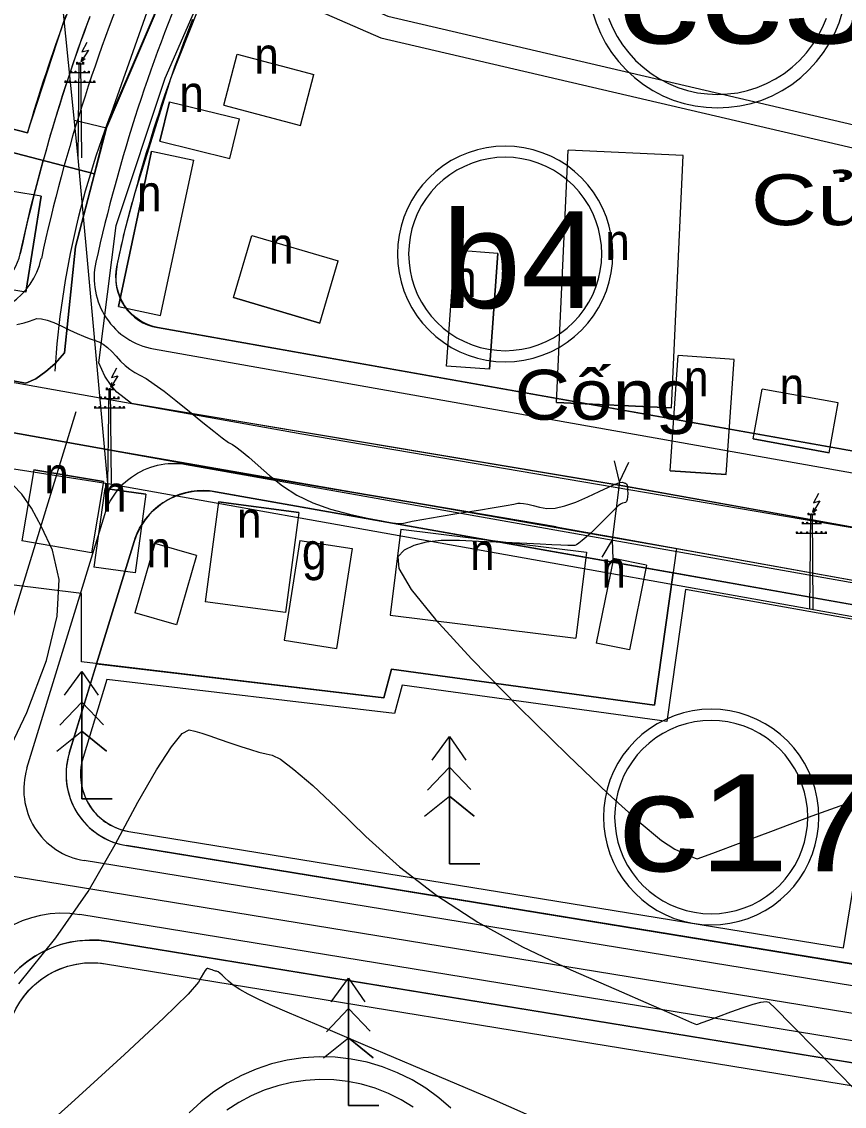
# Model space of a CAD drawing. Header units: metres. Extents: x 533049 to 537618, y 1849954 to 1852676.
# Drawn here: x 535436.2 to 535550.3, y 1851544.3 to 1851694.7 of the extents above; entities that cross this region are included whole.
import ezdxf

# ---------------------------------------------------------------- set-up
doc = ezdxf.new("R2010")
doc.units = ezdxf.units.M
doc.header["$LTSCALE"] = 2
for name, color, linetype, lineweight in [('11', 7, 'Continuous', 13), ('13', 7, 'Continuous', 13), ('14', 7, 'Continuous', 13), ('20', 7, 'Continuous', 13), ('38', 7, 'Continuous', 13), ('50', 7, 'Continuous', 13), ('52', 7, 'Continuous', 13), ('54', 7, 'Continuous', 13), ('55', 7, 'Continuous', 13), ('57', 7, 'Continuous', 13), ('60', 7, 'Continuous', 13), ('8', 7, 'Continuous', 13)]:
    doc.layers.add(name, color=color, linetype=linetype, lineweight=lineweight)

msp = doc.modelspace()

# ---------------------------------------------------------------- linework, layer by layer
at = {"linetype": 'Continuous', "lineweight": 13}
for points in [[(535387.39, 1851653.41), (535436.74, 1851644.57), (535438.11, 1851645.17), (535439.52, 1851646.16), (535440.78, 1851647.3), (535442.07, 1851648.79), (535443.64, 1851663.48), (535446.27, 1851673.58), (535447.83, 1851679.98), (535456.12, 1851699.22), (535464.32, 1851718.48), (535474.2, 1851748.13), (535479.58, 1851768.64), (535489.17, 1851811.91)], [(535420.99, 1851680.15), (535446.27, 1851673.58), (535447.83, 1851679.98), (535464.32, 1851718.48), (535474.2, 1851748.13), (535479.58, 1851768.64), (535489.17, 1851811.91)], [(535446.27, 1851673.58), (535420.99, 1851680.15), (535416.5, 1851648.2), (535436.74, 1851644.57), (535438.11, 1851645.17), (535439.52, 1851646.16), (535440.42, 1851646.98), (535440.78, 1851647.3), (535442.07, 1851648.79), (535443.64, 1851663.48), (535444.74, 1851667.68), (535446.27, 1851673.58), (535420.99, 1851680.15)]]:
    msp.add_lwpolyline(points, dxfattribs=at)
msp.add_lwpolyline([(535527.02, 1851621.65), (535523.97, 1851599.92), (535487.47, 1851604.92), (535486.41, 1851600.94), (535444.47, 1851605.92), (535444.47, 1851615.42), (535399.97, 1851620.92), (535398.12, 1851614.01), (535344.14, 1851622.32), (535348.61, 1851646.96), (535349.65, 1851652.89), (535420.99, 1851640.21), (535447.68, 1851635.44), (535487.29, 1851628.56)], close=True, dxfattribs=at)
at = {"layer": '11'}
for points in [[(535515.37, 1851696.04), (535515.84, 1851694.54), (535516.44, 1851693.1), (535517.16, 1851691.71), (535518, 1851690.39), (535518.96, 1851689.15), (535520.01, 1851687.99), (535521.17, 1851686.94), (535522.41, 1851685.98), (535523.73, 1851685.14), (535525.12, 1851684.42), (535526.56, 1851683.82), (535528.06, 1851683.35), (535529.58, 1851683.01), (535531.13, 1851682.81), (535532.7, 1851682.74), (535534.26, 1851682.81), (535535.81, 1851683.01), (535537.34, 1851683.35), (535538.83, 1851683.82), (535540.28, 1851684.42), (535541.67, 1851685.14), (535542.99, 1851685.98), (535544.23, 1851686.94), (535545.38, 1851687.99), (535546.44, 1851689.15), (535547.39, 1851690.39), (535548.23, 1851691.71), (535548.95, 1851693.1), (535549.55, 1851694.54), (535550.02, 1851696.04)], [(535517.59, 1851695.18), (535518.12, 1851693.88), (535518.77, 1851692.64), (535519.52, 1851691.45), (535520.38, 1851690.34), (535521.33, 1851689.31), (535522.36, 1851688.36), (535523.47, 1851687.51), (535524.66, 1851686.75), (535525.9, 1851686.1), (535527.2, 1851685.57), (535528.54, 1851685.14), (535529.91, 1851684.84), (535531.3, 1851684.66), (535532.7, 1851684.6), (535534.1, 1851684.66), (535535.49, 1851684.84), (535536.86, 1851685.14), (535538.2, 1851685.57), (535539.49, 1851686.1), (535540.74, 1851686.75), (535541.92, 1851687.51), (535543.03, 1851688.36), (535544.07, 1851689.31), (535545.02, 1851690.34), (535545.87, 1851691.45), (535546.62, 1851692.64), (535547.27, 1851693.88), (535547.81, 1851695.18)]]:
    msp.add_lwpolyline(points, dxfattribs=at)
for points in [[(535518.18, 1851662.48), (535518.13, 1851663.78), (535517.96, 1851665.07), (535517.67, 1851666.34), (535517.28, 1851667.59), (535516.78, 1851668.79), (535516.18, 1851669.95), (535515.48, 1851671.05), (535514.69, 1851672.08), (535513.81, 1851673.05), (535512.84, 1851673.93), (535511.81, 1851674.72), (535510.71, 1851675.42), (535509.55, 1851676.02), (535508.35, 1851676.52), (535507.1, 1851676.91), (535505.83, 1851677.2), (535504.54, 1851677.37), (535503.24, 1851677.42), (535501.93, 1851677.37), (535500.64, 1851677.2), (535499.37, 1851676.91), (535498.12, 1851676.52), (535496.92, 1851676.02), (535495.76, 1851675.42), (535494.66, 1851674.72), (535493.63, 1851673.93), (535492.67, 1851673.05), (535491.78, 1851672.08), (535490.99, 1851671.05), (535490.29, 1851669.95), (535489.69, 1851668.79), (535489.19, 1851667.59), (535488.8, 1851666.34), (535488.51, 1851665.07), (535488.34, 1851663.78), (535488.29, 1851662.48), (535488.34, 1851661.17), (535488.51, 1851659.88), (535488.8, 1851658.61), (535489.19, 1851657.36), (535489.69, 1851656.16), (535490.29, 1851655), (535490.99, 1851653.9), (535491.78, 1851652.87), (535492.67, 1851651.91), (535493.63, 1851651.02), (535494.66, 1851650.23), (535495.76, 1851649.53), (535496.92, 1851648.93), (535498.12, 1851648.43), (535499.37, 1851648.04), (535500.64, 1851647.75), (535501.93, 1851647.58), (535503.24, 1851647.53), (535504.54, 1851647.58), (535505.83, 1851647.75), (535507.1, 1851648.04), (535508.35, 1851648.43), (535509.55, 1851648.93), (535510.71, 1851649.53), (535511.81, 1851650.23), (535512.84, 1851651.02), (535513.81, 1851651.91), (535514.69, 1851652.87), (535515.48, 1851653.9), (535516.18, 1851655), (535516.78, 1851656.16), (535517.28, 1851657.36), (535517.67, 1851658.61), (535517.96, 1851659.88), (535518.13, 1851661.17)], [(535516.64, 1851662.48), (535516.59, 1851663.64), (535516.43, 1851664.8), (535516.18, 1851665.94), (535515.83, 1851667.06), (535515.38, 1851668.14), (535514.84, 1851669.18), (535514.21, 1851670.16), (535513.5, 1851671.09), (535512.71, 1851671.95), (535511.85, 1851672.74), (535510.92, 1851673.45), (535509.94, 1851674.08), (535508.9, 1851674.62), (535507.82, 1851675.07), (535506.7, 1851675.42), (535505.56, 1851675.67), (535504.4, 1851675.83), (535503.24, 1851675.88), (535502.07, 1851675.83), (535500.91, 1851675.67), (535499.77, 1851675.42), (535498.65, 1851675.07), (535497.57, 1851674.62), (535496.53, 1851674.08), (535495.55, 1851673.45), (535494.62, 1851672.74), (535493.76, 1851671.95), (535492.97, 1851671.09), (535492.26, 1851670.16), (535491.63, 1851669.18), (535491.09, 1851668.14), (535490.64, 1851667.06), (535490.29, 1851665.94), (535490.04, 1851664.8), (535489.89, 1851663.64), (535489.83, 1851662.48), (535489.89, 1851661.31), (535490.04, 1851660.15), (535490.29, 1851659.01), (535490.64, 1851657.89), (535491.09, 1851656.81), (535491.63, 1851655.78), (535492.26, 1851654.79), (535492.97, 1851653.86), (535493.76, 1851653), (535494.62, 1851652.21), (535495.55, 1851651.5), (535496.53, 1851650.87), (535497.57, 1851650.33), (535498.65, 1851649.88), (535499.77, 1851649.53), (535500.91, 1851649.28), (535502.07, 1851649.13), (535503.24, 1851649.07), (535504.4, 1851649.13), (535505.56, 1851649.28), (535506.7, 1851649.53), (535507.82, 1851649.88), (535508.9, 1851650.33), (535509.94, 1851650.87), (535510.92, 1851651.5), (535511.85, 1851652.21), (535512.71, 1851653), (535513.5, 1851653.86), (535514.21, 1851654.79), (535514.84, 1851655.78), (535515.38, 1851656.81), (535515.83, 1851657.89), (535516.18, 1851659.01), (535516.43, 1851660.15), (535516.59, 1851661.31)], [(535546.76, 1851584.41), (535546.71, 1851585.71), (535546.54, 1851587), (535546.25, 1851588.28), (535545.86, 1851589.52), (535545.36, 1851590.72), (535544.76, 1851591.88), (535544.06, 1851592.98), (535543.27, 1851594.02), (535542.39, 1851594.98), (535541.42, 1851595.86), (535540.39, 1851596.65), (535539.29, 1851597.35), (535538.13, 1851597.95), (535536.93, 1851598.45), (535535.69, 1851598.85), (535534.41, 1851599.13), (535533.12, 1851599.3), (535531.82, 1851599.36), (535530.51, 1851599.3), (535529.22, 1851599.13), (535527.95, 1851598.85), (535526.7, 1851598.45), (535525.5, 1851597.95), (535524.34, 1851597.35), (535523.24, 1851596.65), (535522.21, 1851595.86), (535521.25, 1851594.98), (535520.37, 1851594.02), (535519.57, 1851592.98), (535518.87, 1851591.88), (535518.27, 1851590.72), (535517.77, 1851589.52), (535517.38, 1851588.28), (535517.1, 1851587), (535516.93, 1851585.71), (535516.87, 1851584.41), (535516.93, 1851583.1), (535517.1, 1851581.81), (535517.38, 1851580.54), (535517.77, 1851579.29), (535518.27, 1851578.09), (535518.87, 1851576.93), (535519.57, 1851575.83), (535520.37, 1851574.8), (535521.25, 1851573.84), (535522.21, 1851572.96), (535523.24, 1851572.16), (535524.34, 1851571.46), (535525.5, 1851570.86), (535526.7, 1851570.36), (535527.95, 1851569.97), (535529.22, 1851569.69), (535530.51, 1851569.52), (535531.82, 1851569.46), (535533.12, 1851569.52), (535534.41, 1851569.69), (535535.69, 1851569.97), (535536.93, 1851570.36), (535538.13, 1851570.86), (535539.29, 1851571.46), (535540.39, 1851572.16), (535541.42, 1851572.96), (535542.39, 1851573.84), (535543.27, 1851574.8), (535544.06, 1851575.83), (535544.76, 1851576.93), (535545.36, 1851578.09), (535545.86, 1851579.29), (535546.25, 1851580.54), (535546.54, 1851581.81), (535546.71, 1851583.1)], [(535545.22, 1851584.41), (535545.17, 1851585.58), (535545.01, 1851586.73), (535544.76, 1851587.88), (535544.41, 1851588.99), (535543.96, 1851590.07), (535543.42, 1851591.11), (535542.79, 1851592.09), (535542.08, 1851593.02), (535541.29, 1851593.88), (535540.43, 1851594.67), (535539.5, 1851595.38), (535538.52, 1851596.01), (535537.48, 1851596.55), (535536.4, 1851597), (535535.28, 1851597.35), (535534.14, 1851597.6), (535532.98, 1851597.76), (535531.82, 1851597.81), (535530.65, 1851597.76), (535529.49, 1851597.6), (535528.35, 1851597.35), (535527.23, 1851597), (535526.15, 1851596.55), (535525.12, 1851596.01), (535524.13, 1851595.38), (535523.2, 1851594.67), (535522.34, 1851593.88), (535521.55, 1851593.02), (535520.84, 1851592.09), (535520.21, 1851591.11), (535519.67, 1851590.07), (535519.22, 1851588.99), (535518.87, 1851587.88), (535518.62, 1851586.73), (535518.47, 1851585.58), (535518.42, 1851584.41), (535518.47, 1851583.24), (535518.62, 1851582.08), (535518.87, 1851580.94), (535519.22, 1851579.82), (535519.67, 1851578.74), (535520.21, 1851577.71), (535520.84, 1851576.72), (535521.55, 1851575.79), (535522.34, 1851574.93), (535523.2, 1851574.14), (535524.13, 1851573.43), (535525.12, 1851572.8), (535526.15, 1851572.26), (535527.23, 1851571.81), (535528.35, 1851571.46), (535529.49, 1851571.21), (535530.65, 1851571.06), (535531.82, 1851571.01), (535532.98, 1851571.06), (535534.14, 1851571.21), (535535.28, 1851571.46), (535536.4, 1851571.81), (535537.48, 1851572.26), (535538.52, 1851572.8), (535539.5, 1851573.43), (535540.43, 1851574.14), (535541.29, 1851574.93), (535542.08, 1851575.79), (535542.79, 1851576.72), (535543.42, 1851577.71), (535543.96, 1851578.74), (535544.41, 1851579.82), (535544.76, 1851580.94), (535545.01, 1851582.08), (535545.17, 1851583.24)]]:
    msp.add_lwpolyline(points, close=True, dxfattribs=at)
at = {"layer": '13'}
for points in [[(534939.79, 1851726.76), (535222.44, 1851682.6), (535475.02, 1851637.55), (536031.43, 1851542.89)], [(535456.52, 1851704.55), (535448.56, 1851682), (535448.11, 1851680.81), (535447.68, 1851679.62), (535447.25, 1851678.43), (535446.84, 1851677.23), (535446.44, 1851676.03), (535446.05, 1851674.82), (535445.68, 1851673.61), (535445.32, 1851672.4), (535444.97, 1851671.18), (535444.64, 1851669.95), (535444.31, 1851668.73), (535444, 1851667.5), (535443.71, 1851666.27), (535443.42, 1851665.03), (535443.15, 1851663.79), (535442.9, 1851662.55), (535442.65, 1851661.31), (535442.42, 1851660.06), (535442.2, 1851658.81), (535442, 1851657.56), (535441.81, 1851656.31), (535441.63, 1851655.05), (535441.46, 1851653.8), (535441.31, 1851652.54), (535441.17, 1851651.28), (535441.05, 1851650.02), (535440.94, 1851648.76), (535440.84, 1851647.49), (535440.75, 1851646.23)], [(535443.66, 1851640.57), (535381.81, 1851438.99), (535371.54, 1851412.45)], [(535716.45, 1851530.29), (535424.43, 1851577.9)]]:
    msp.add_lwpolyline(points, dxfattribs=at)
at = {"layer": '14'}
for points in [[(535430.91, 1851544.01), (535434.55, 1851555.84), (535434.9, 1851556.85), (535435.35, 1851557.81), (535435.88, 1851558.73), (535436.49, 1851559.6), (535437.18, 1851560.41), (535437.93, 1851561.16), (535438.75, 1851561.84), (535439.63, 1851562.44), (535440.56, 1851562.96), (535441.53, 1851563.39), (535442.53, 1851563.74), (535443.56, 1851563.99), (535444.61, 1851564.16), (535445.68, 1851564.22), (535446.74, 1851564.19), (535447.79, 1851564.07), (535714.86, 1851520.53)], [(535436.06, 1851559.01), (535436.4, 1851559.49), (535436.77, 1851559.95), (535437.15, 1851560.39), (535437.56, 1851560.81), (535437.99, 1851561.21), (535438.43, 1851561.59), (535438.9, 1851561.95), (535439.38, 1851562.28), (535439.88, 1851562.59), (535440.39, 1851562.88), (535440.92, 1851563.13), (535441.46, 1851563.37), (535442.01, 1851563.57), (535442.57, 1851563.75), (535443.13, 1851563.9), (535443.71, 1851564.02), (535444.29, 1851564.12), (535444.87, 1851564.18), (535445.46, 1851564.22), (535446.04, 1851564.22), (535446.63, 1851564.2), (535447.21, 1851564.15), (535447.79, 1851564.07), (535714.86, 1851520.53)], [(535495.71, 1851544.03), (535494.02, 1851545.5), (535492.22, 1851546.82), (535490.31, 1851547.98), (535488.3, 1851548.97), (535486.22, 1851549.78), (535484.07, 1851550.41), (535481.88, 1851550.85), (535479.66, 1851551.1), (535477.43, 1851551.16), (535475.19, 1851551.02), (535472.98, 1851550.7), (535470.81, 1851550.18), (535468.69, 1851549.47), (535466.63, 1851548.59), (535464.66, 1851547.53), (535462.79, 1851546.31), (535461.04, 1851544.93), (535459.4, 1851543.4)], [(535495.71, 1851544.03), (535494.02, 1851545.5), (535492.22, 1851546.82), (535490.31, 1851547.98), (535488.3, 1851548.97), (535486.22, 1851549.78), (535484.07, 1851550.41), (535481.88, 1851550.85), (535479.66, 1851551.1), (535477.43, 1851551.16), (535475.19, 1851551.02), (535472.98, 1851550.7), (535470.81, 1851550.18), (535468.69, 1851549.47), (535466.63, 1851548.59), (535464.66, 1851547.53), (535462.79, 1851546.31), (535461.04, 1851544.93), (535459.4, 1851543.4)]]:
    msp.add_lwpolyline(points, dxfattribs=at)
at = {"layer": '20'}
for p, q in [((535464.19, 1851683.1), (535466.06, 1851690.17)), ((535466.06, 1851690.17), (535476.69, 1851687.35)), ((535474.82, 1851680.28), (535476.69, 1851687.35)), ((535456.67, 1851683.59), (535455.31, 1851678.1)), ((535455.31, 1851678.1), (535456.67, 1851683.59)), ((535456.67, 1851683.59), (535466.38, 1851681.19)), ((535464.19, 1851683.1), (535474.82, 1851680.28)), ((535443.46, 1851681.04), (535447.93, 1851679.96)), ((535465.02, 1851675.7), (535466.38, 1851681.19)), ((535455.31, 1851678.1), (535465.02, 1851675.7)), ((535454.17, 1851676.71), (535449.57, 1851655.18)), ((535449.57, 1851655.18), (535454.17, 1851676.71)), ((535454.17, 1851676.71), (535460.04, 1851675.46)), ((535510.34, 1851641.9), (535511.96, 1851676.86)), ((535527.92, 1851676.12), (535511.96, 1851676.86)), ((535526.3, 1851641.16), (535527.92, 1851676.12)), ((535455.43, 1851653.93), (535460.04, 1851675.46)), ((535438.86, 1851670.48), (535434.91, 1851671.12)), ((535438.86, 1851670.48), (535436.72, 1851657.19)), ((535436.72, 1851657.19), (535438.86, 1851670.48)), ((535465.55, 1851656.43), (535468.1, 1851665.06)), ((535468.1, 1851665.06), (535480.05, 1851661.53)), ((535495.07, 1851646.92), (535496.24, 1851662.99)), ((535502.22, 1851662.55), (535496.24, 1851662.99)), ((535502.22, 1851662.55), (535501.05, 1851646.49)), ((535501.05, 1851646.49), (535502.22, 1851662.55)), ((535477.5, 1851652.9), (535480.05, 1851661.53)), ((535436.72, 1851657.19), (535432.77, 1851657.83)), ((535477.5, 1851652.9), (535465.55, 1851656.43)), ((535465.55, 1851656.43), (535477.5, 1851652.9)), ((535449.57, 1851655.18), (535455.43, 1851653.93)), ((535526.12, 1851632.42), (535527.22, 1851648.38)), ((535535, 1851647.85), (535527.22, 1851648.38)), ((535533.91, 1851631.89), (535535, 1851647.85)), ((535501.05, 1851646.49), (535495.07, 1851646.92)), ((535537.63, 1851636.86), (535538.88, 1851643.74)), ((535549.43, 1851641.82), (535538.88, 1851643.74)), ((535510.34, 1851641.9), (535526.3, 1851641.16)), ((535526.3, 1851641.16), (535510.34, 1851641.9)), ((535548.17, 1851634.93), (535549.43, 1851641.82)), ((535537.63, 1851636.86), (535548.17, 1851634.93)), ((535548.17, 1851634.93), (535537.63, 1851636.86)), ((535519.1, 1851630.87), (535518.4, 1851633.81)), ((535437.85, 1851632.57), (535436.16, 1851622.72)), ((535437.85, 1851632.57), (535447.51, 1851630.91)), ((535447.51, 1851630.91), (535437.85, 1851632.57)), ((535519.1, 1851630.87), (535520.41, 1851633.61)), ((535526.12, 1851632.42), (535533.91, 1851631.89)), ((535533.91, 1851631.89), (535526.12, 1851632.42)), ((535447.51, 1851630.91), (535445.82, 1851621.06)), ((535447.67, 1851629.97), (535446.17, 1851619.07)), ((535447.67, 1851629.97), (535453.4, 1851629.18)), ((535453.4, 1851629.18), (535447.67, 1851629.97)), ((535453.4, 1851629.18), (535451.9, 1851618.28)), ((535463.48, 1851628.13), (535461.61, 1851614.26)), ((535463.48, 1851628.13), (535474.61, 1851626.63)), ((535474.61, 1851626.63), (535463.48, 1851628.13)), ((535474.61, 1851626.63), (535472.75, 1851612.76)), ((535488.74, 1851624.32), (535487.26, 1851612.41)), ((535488.74, 1851624.32), (535514.53, 1851621.12)), ((535488.74, 1851624.32), (535514.53, 1851621.12)), ((535445.82, 1851621.06), (535436.16, 1851622.72)), ((535454.61, 1851622.33), (535451.86, 1851612.72)), ((535460.39, 1851620.68), (535454.61, 1851622.33)), ((535460.39, 1851620.68), (535454.61, 1851622.33)), ((535474.74, 1851622.77), (535472.58, 1851608.94)), ((535474.74, 1851622.77), (535482.01, 1851621.63)), ((535474.74, 1851622.77), (535482.01, 1851621.63)), ((535482.01, 1851621.63), (535479.84, 1851607.8)), ((535518.07, 1851622.85), (535518.16, 1851620.18)), ((535460.39, 1851620.68), (535457.63, 1851611.07)), ((535514.53, 1851621.12), (535513.05, 1851609.21)), ((535518.25, 1851620.27), (535515.86, 1851608.51)), ((535522.85, 1851619.34), (535518.25, 1851620.27)), ((535522.85, 1851619.34), (535518.25, 1851620.27)), ((535451.9, 1851618.28), (535446.17, 1851619.07)), ((535522.85, 1851619.34), (535520.46, 1851607.58)), ((535472.75, 1851612.76), (535461.61, 1851614.26)), ((535457.63, 1851611.07), (535451.86, 1851612.72)), ((535487.26, 1851612.41), (535513.05, 1851609.21)), ((535472.58, 1851608.94), (535479.84, 1851607.8)), ((535520.46, 1851607.58), (535515.86, 1851608.51))]:
    msp.add_line(p, q, dxfattribs=at)
for points in [[(535474.2, 1851748.13), (535464.32, 1851718.48), (535447.93, 1851679.96), (535443.64, 1851663.48), (535442.07, 1851648.79), (535440.78, 1851647.3), (535439.52, 1851646.16), (535438.11, 1851645.17), (535436.74, 1851644.57), (535387.39, 1851653.41), (535339.22, 1851661.8)], [(535447.71, 1851645.52), (535446.84, 1851647.37), (535449.25, 1851666.44), (535456.08, 1851686.86), (535468.59, 1851715.49), (535476.45, 1851739.08)], [(535372.47, 1851698.37), (535371.24, 1851689.92), (535405.7, 1851683.46), (535420.99, 1851680.15), (535446.27, 1851673.58)], [(535510.32, 1851624.65), (535464.25, 1851632.48), (535377.73, 1851647.95), (535313.31, 1851659.28)], [(535313.31, 1851659.28), (535377.73, 1851647.95), (535464.25, 1851632.48), (535510.32, 1851624.65), (535656.18, 1851598.45)], [(535274.24, 1851645.57), (535357.08, 1851644.85), (535448.11, 1851630.66)], [(535645.4, 1851607.69), (535519.56, 1851630.31), (535451.4, 1851641.73), (535449.37, 1851643.3), (535448.58, 1851644.24), (535447.71, 1851645.52)], [(535448.11, 1851630.66), (535545.49, 1851613.3), (535630.19, 1851598.1)], [(535519.1, 1851630.87), (535518.07, 1851622.85), (535516.66, 1851620.42)]]:
    msp.add_lwpolyline(points, dxfattribs=at)
at = {"layer": '38'}
for points in [[(535421.72, 1851683.21), (535436.94, 1851679.25), (535441.75, 1851694.01), (535447.5, 1851708.43), (535464.91, 1851760.57), (535480.25, 1851813.34)], [(535442.3, 1851695.52), (535441.93, 1851694.52), (535441.57, 1851693.51), (535441.21, 1851692.5), (535440.85, 1851691.49), (535440.5, 1851690.48), (535440.16, 1851689.46), (535439.81, 1851688.45), (535439.48, 1851687.43), (535439.14, 1851686.42), (535438.82, 1851685.4), (535438.49, 1851684.37), (535438.17, 1851683.35), (535437.86, 1851682.33), (535437.55, 1851681.3), (535437.24, 1851680.28), (535436.94, 1851679.25), (535421.72, 1851683.21)], [(535557.8, 1851610.7), (535528.24, 1851615.94), (535525.68, 1851597.67), (535488.95, 1851602.7), (535487.89, 1851598.75), (535447.98, 1851603.49), (535444.66, 1851592.67), (535444.63, 1851592.59), (535444.61, 1851592.52), (535444.59, 1851592.44), (535444.57, 1851592.36), (535444.55, 1851592.28), (535444.53, 1851592.2), (535444.51, 1851592.12), (535444.49, 1851592.04), (535444.47, 1851591.96), (535444.46, 1851591.88), (535444.44, 1851591.8), (535444.43, 1851591.72), (535444.41, 1851591.63), (535444.4, 1851591.55), (535444.39, 1851591.47), (535444.38, 1851591.39), (535444.37, 1851591.31), (535444.36, 1851591.23), (535444.35, 1851591.15), (535444.34, 1851591.06), (535444.33, 1851590.98), (535444.33, 1851590.9), (535444.32, 1851590.82), (535444.32, 1851590.74), (535444.31, 1851590.65), (535444.31, 1851590.57), (535444.31, 1851590.49), (535444.31, 1851590.41), (535444.31, 1851590.33), (535444.31, 1851589.94), (535444.34, 1851589.55), (535444.39, 1851589.16), (535444.46, 1851588.78), (535444.54, 1851588.4), (535444.64, 1851588.03), (535444.76, 1851587.66), (535444.9, 1851587.29), (535445.06, 1851586.94), (535445.23, 1851586.59), (535445.42, 1851586.25), (535445.63, 1851585.92), (535445.85, 1851585.6), (535446.09, 1851585.29), (535446.34, 1851585), (535446.6, 1851584.71), (535446.88, 1851584.44), (535447.18, 1851584.19), (535447.48, 1851583.95), (535447.8, 1851583.72), (535448.12, 1851583.51), (535448.46, 1851583.31), (535448.8, 1851583.13), (535449.16, 1851582.97), (535449.52, 1851582.83), (535449.88, 1851582.7), (535450.26, 1851582.59), (535450.64, 1851582.5), (535451.02, 1851582.43), (535550.16, 1851566.27), (535553.5, 1851586.76)], [(535557.8, 1851610.7), (535528.24, 1851615.94), (535525.68, 1851597.67), (535488.95, 1851602.7), (535487.89, 1851598.75), (535447.98, 1851603.49), (535444.66, 1851592.67), (535444.46, 1851591.9), (535444.34, 1851591.12), (535444.31, 1851590.33), (535444.34, 1851589.62), (535444.43, 1851588.92), (535444.58, 1851588.24), (535444.8, 1851587.57), (535445.07, 1851586.92), (535445.4, 1851586.29), (535445.78, 1851585.7), (535446.21, 1851585.14), (535446.69, 1851584.63), (535447.21, 1851584.16), (535447.78, 1851583.73), (535448.37, 1851583.36), (535449, 1851583.04), (535449.65, 1851582.78), (535450.33, 1851582.57), (535451.02, 1851582.43), (535550.16, 1851566.27), (535553.5, 1851586.76)]]:
    msp.add_lwpolyline(points, dxfattribs=at)
at = {"layer": '50'}
msp.add_lwpolyline([(535620.06, 1851696.06), (535571.13, 1851711.27), (535570.31, 1851706.64), (535477.64, 1851735.41), (535472.41, 1851719.76), (535466.99, 1851704.17), (535486.97, 1851695.43), (535557.74, 1851678.97), (535566.29, 1851676.99), (535611.17, 1851663.74)], close=True, dxfattribs=at)
msp.add_lwpolyline([(535486.97, 1851695.43), (535557.74, 1851678.97), (535566.29, 1851676.99), (535611.17, 1851663.74), (535620.06, 1851696.06)], dxfattribs=at)
at = {"layer": '52'}
for points in [[(535553.64, 1851634.79), (535454.98, 1851652.27), (535454.38, 1851652.42), (535453.79, 1851652.62), (535453.22, 1851652.88), (535452.67, 1851653.18), (535452.15, 1851653.52), (535451.67, 1851653.92), (535451.22, 1851654.35), (535450.81, 1851654.82), (535450.44, 1851655.32), (535450.12, 1851655.85), (535449.84, 1851656.41), (535449.62, 1851656.99), (535449.44, 1851657.59), (535449.32, 1851658.2), (535449.25, 1851658.82), (535449.23, 1851659.44), (535449.27, 1851660.06), (535449.37, 1851660.68), (535450.52, 1851665.86), (535451.91, 1851670.99), (535456.88, 1851686.93), (535463.03, 1851702.45)], [(535463.03, 1851702.45), (535485.97, 1851692.42), (535557.02, 1851675.9)]]:
    msp.add_lwpolyline(points, dxfattribs=at)
for points in [[(535427.88, 1851657.07), (535428.47, 1851656.99), (535429.07, 1851656.96), (535429.66, 1851656.99), (535430.25, 1851657.06), (535430.84, 1851657.18), (535431.41, 1851657.35), (535431.96, 1851657.57), (535432.49, 1851657.84), (535433, 1851658.15), (535433.48, 1851658.5), (535433.93, 1851658.9), (535434.34, 1851659.33), (535434.72, 1851659.79), (535435.05, 1851660.28), (535435.35, 1851660.8), (535435.59, 1851661.34), (535435.79, 1851661.91), (535435.94, 1851662.48), (535437.44, 1851668.98), (535439.13, 1851675.44), (535420.99, 1851680.15), (535418.08, 1851658.79), (535423.47, 1851657.85)], [(535526.54, 1851618.27), (535463.05, 1851629.51), (535462.21, 1851629.63), (535461.36, 1851629.67), (535460.51, 1851629.64), (535459.66, 1851629.53), (535458.83, 1851629.35), (535458.01, 1851629.11), (535457.22, 1851628.79), (535456.46, 1851628.41), (535455.73, 1851627.97), (535455.05, 1851627.46), (535454.41, 1851626.9), (535453.82, 1851626.29), (535453.28, 1851625.63), (535452.8, 1851624.92), (535452.39, 1851624.18), (535452.03, 1851623.4), (535451.75, 1851622.6), (535446.55, 1851605.67), (535486.41, 1851600.94), (535487.47, 1851604.92), (535523.97, 1851599.92)]]:
    msp.add_lwpolyline(points, close=True, dxfattribs=at)
at = {"layer": '54'}
for p, q in [((535717.05, 1851533.99), (535444.83, 1851578.37)), ((535715.85, 1851526.59), (535444.21, 1851570.88))]:
    msp.add_line(p, q, dxfattribs=at)
for points in [[(535454.46, 1851649.32), (535651.77, 1851614.36), (535861.95, 1851579.9)], [(535436.88, 1851591.18), (535447.68, 1851626.37), (535447.83, 1851626.84), (535448.02, 1851627.31), (535448.22, 1851627.76), (535448.45, 1851628.21), (535448.7, 1851628.64), (535448.97, 1851629.06), (535449.26, 1851629.47), (535449.57, 1851629.86), (535449.9, 1851630.23), (535450.25, 1851630.59), (535450.61, 1851630.93), (535451, 1851631.25), (535451.39, 1851631.55), (535451.81, 1851631.83), (535452.23, 1851632.09), (535452.67, 1851632.33), (535453.12, 1851632.55), (535453.58, 1851632.74), (535454.05, 1851632.91), (535454.53, 1851633.06), (535455.01, 1851633.19), (535455.5, 1851633.28), (535456, 1851633.36), (535456.49, 1851633.41), (535456.99, 1851633.43), (535457.49, 1851633.43), (535457.99, 1851633.41), (535458.49, 1851633.36), (535458.98, 1851633.28), (535649.25, 1851599.58)]]:
    msp.add_lwpolyline(points, dxfattribs=at)
for centre, radius, start, end in [((535667.1, 1851612.5), 233.49, 156.3496, 167.7989), ((535667.1, 1851612.5), 225.99, 156.283, 167.5242), ((535429.1, 1851663.96), 10, 259.9549, 347.7989), ((535456.2, 1851659.16), 10, 167.5242, 259.9549), ((535446.44, 1851588.24), 10, 162.9398, 260.7396), ((535441.8, 1851556.07), 15, 80.7396, 162.9398)]:
    msp.add_arc(centre, radius, start, end, dxfattribs=at)
at = {"layer": '55'}
for p, q in [((535454.98, 1851652.27), (535652.29, 1851617.32)), ((535717.54, 1851536.95), (535450.7, 1851580.46)), ((535715.36, 1851523.62), (535448.3, 1851567.17))]:
    msp.add_line(p, q, dxfattribs=at)
for points in [[(535463.03, 1851702.45), (535485.97, 1851692.42), (535557.02, 1851675.9)], [(535445.6, 1851695.39), (535445.2, 1851694.3), (535444.8, 1851693.2), (535444.4, 1851692.11), (535444.01, 1851691.01), (535443.63, 1851689.91), (535443.25, 1851688.81), (535442.87, 1851687.7), (535442.51, 1851686.59), (535442.14, 1851685.49), (535441.79, 1851684.38), (535441.44, 1851683.27), (535441.09, 1851682.15), (535440.75, 1851681.04), (535440.41, 1851679.92), (535440.08, 1851678.8), (535439.76, 1851677.68), (535439.44, 1851676.56), (535439.13, 1851675.44), (535420.99, 1851680.15)], [(535445.54, 1851695.22), (535444.98, 1851693.7), (535444.42, 1851692.17), (535443.88, 1851690.64), (535443.35, 1851689.1), (535442.83, 1851687.56), (535442.32, 1851686.01), (535441.82, 1851684.47), (535441.33, 1851682.92), (535440.85, 1851681.36), (535440.38, 1851679.81), (535439.92, 1851678.25), (535439.48, 1851676.68), (535439.04, 1851675.12), (535438.61, 1851673.55), (535438.2, 1851671.97), (535437.8, 1851670.4), (535437.4, 1851668.82), (535437.02, 1851667.24), (535436.65, 1851665.66), (535436.29, 1851664.07), (535435.94, 1851662.48)], [(535553.64, 1851634.79), (535454.98, 1851652.27), (535454.6, 1851652.36), (535454.23, 1851652.47), (535453.87, 1851652.59), (535453.51, 1851652.74), (535453.16, 1851652.91), (535452.82, 1851653.09), (535452.49, 1851653.29), (535452.17, 1851653.51), (535451.87, 1851653.75), (535451.57, 1851654), (535451.3, 1851654.27), (535451.03, 1851654.55), (535450.78, 1851654.85), (535450.55, 1851655.16), (535450.34, 1851655.48), (535450.14, 1851655.81), (535449.96, 1851656.16), (535449.8, 1851656.51), (535449.66, 1851656.87), (535449.54, 1851657.23), (535449.44, 1851657.61), (535449.36, 1851657.99), (535449.29, 1851658.37), (535449.25, 1851658.75), (535449.24, 1851659.14), (535449.24, 1851659.52), (535449.26, 1851659.91), (535449.3, 1851660.29), (535449.37, 1851660.68), (535449.44, 1851661.04), (535449.51, 1851661.39), (535449.58, 1851661.75), (535449.66, 1851662.11), (535449.74, 1851662.47), (535449.81, 1851662.83), (535449.89, 1851663.19), (535449.97, 1851663.54), (535450.05, 1851663.9), (535450.13, 1851664.26), (535450.22, 1851664.62), (535450.3, 1851664.97), (535450.39, 1851665.33), (535450.47, 1851665.69), (535450.56, 1851666.04), (535450.65, 1851666.4), (535450.74, 1851666.75), (535450.83, 1851667.11), (535450.92, 1851667.46), (535451.02, 1851667.82), (535451.11, 1851668.17), (535451.21, 1851668.52), (535451.3, 1851668.88), (535451.4, 1851669.23), (535451.5, 1851669.58), (535451.6, 1851669.94), (535451.7, 1851670.29), (535451.8, 1851670.64), (535451.91, 1851670.99), (535452.21, 1851672.1), (535452.52, 1851673.21), (535452.84, 1851674.32), (535453.16, 1851675.42), (535453.49, 1851676.53), (535453.82, 1851677.63), (535454.16, 1851678.73), (535454.5, 1851679.83), (535454.85, 1851680.93), (535455.21, 1851682.02), (535455.57, 1851683.12), (535455.94, 1851684.21), (535456.31, 1851685.3), (535456.69, 1851686.39), (535457.07, 1851687.47), (535457.46, 1851688.56), (535457.86, 1851689.64), (535458.26, 1851690.72), (535458.67, 1851691.8), (535459.08, 1851692.87), (535459.5, 1851693.95), (535459.92, 1851695.02)], [(535442.75, 1851593.26), (535451.75, 1851622.6), (535451.91, 1851623.07), (535452.09, 1851623.54), (535452.29, 1851624), (535452.52, 1851624.44), (535452.77, 1851624.87), (535453.04, 1851625.29), (535453.33, 1851625.7), (535453.64, 1851626.09), (535453.97, 1851626.46), (535454.32, 1851626.82), (535454.69, 1851627.16), (535455.07, 1851627.48), (535455.47, 1851627.78), (535455.88, 1851628.07), (535456.31, 1851628.33), (535456.75, 1851628.57), (535457.2, 1851628.78), (535457.66, 1851628.98), (535458.12, 1851629.15), (535458.6, 1851629.29), (535459.09, 1851629.42), (535459.58, 1851629.52), (535460.07, 1851629.59), (535460.57, 1851629.64), (535461.07, 1851629.66), (535461.56, 1851629.66), (535462.06, 1851629.64), (535462.56, 1851629.59), (535463.05, 1851629.51), (535648.75, 1851596.62)], [(535560.13, 1851612.32), (535526.54, 1851618.27), (535523.97, 1851599.92), (535487.47, 1851604.92), (535486.41, 1851600.94), (535446.55, 1851605.67), (535442.75, 1851593.26), (535442.72, 1851593.16), (535442.69, 1851593.06), (535442.66, 1851592.96), (535442.63, 1851592.86), (535442.61, 1851592.77), (535442.58, 1851592.67), (535442.56, 1851592.57), (535442.54, 1851592.47), (535442.52, 1851592.37), (535442.49, 1851592.26), (535442.48, 1851592.16), (535442.46, 1851592.06), (535442.44, 1851591.96), (535442.42, 1851591.86), (535442.41, 1851591.76), (535442.39, 1851591.66), (535442.38, 1851591.56), (535442.37, 1851591.45), (535442.36, 1851591.35), (535442.35, 1851591.25), (535442.34, 1851591.15), (535442.33, 1851591.04), (535442.32, 1851590.94), (535442.32, 1851590.84), (535442.31, 1851590.74), (535442.31, 1851590.63), (535442.31, 1851590.53), (535442.31, 1851590.43), (535442.31, 1851590.33), (535442.32, 1851589.84), (535442.35, 1851589.36), (535442.41, 1851588.87), (535442.49, 1851588.39), (535442.6, 1851587.92), (535442.73, 1851587.45), (535442.88, 1851586.99), (535443.05, 1851586.54), (535443.25, 1851586.09), (535443.46, 1851585.66), (535443.7, 1851585.23), (535443.96, 1851584.82), (535444.24, 1851584.42), (535444.53, 1851584.04), (535444.85, 1851583.67), (535445.18, 1851583.31), (535445.53, 1851582.97), (535445.89, 1851582.65), (535446.27, 1851582.35), (535446.67, 1851582.07), (535447.08, 1851581.8), (535447.5, 1851581.56), (535447.93, 1851581.34), (535448.37, 1851581.13), (535448.82, 1851580.95), (535449.28, 1851580.79), (535449.75, 1851580.66), (535450.22, 1851580.55), (535450.7, 1851580.46), (535551.81, 1851563.97)]]:
    msp.add_lwpolyline(points, dxfattribs=at)
msp.add_lwpolyline([(535446.55, 1851605.67), (535451.75, 1851622.6), (535451.91, 1851623.07), (535452.09, 1851623.54), (535452.29, 1851624), (535452.52, 1851624.44), (535452.77, 1851624.87), (535453.04, 1851625.29), (535453.33, 1851625.7), (535453.64, 1851626.09), (535453.97, 1851626.46), (535454.32, 1851626.82), (535454.69, 1851627.16), (535455.07, 1851627.48), (535455.47, 1851627.78), (535455.88, 1851628.07), (535456.31, 1851628.33), (535456.75, 1851628.57), (535457.2, 1851628.78), (535457.66, 1851628.98), (535458.12, 1851629.15), (535458.6, 1851629.29), (535459.09, 1851629.42), (535459.58, 1851629.52), (535460.07, 1851629.59), (535460.57, 1851629.64), (535461.07, 1851629.66), (535461.56, 1851629.66), (535462.06, 1851629.64), (535462.56, 1851629.59), (535463.05, 1851629.51), (535526.54, 1851618.27), (535523.97, 1851599.92), (535487.47, 1851604.92), (535486.41, 1851600.94)], close=True, dxfattribs=at)
for centre, radius, start, end in [((535456.2, 1851659.16), 7, 167.5242, 259.9549), ((535452.31, 1851590.32), 10, 162.9398, 260.7396), ((535445.89, 1851552.36), 15, 80.7396, 162.9398)]:
    msp.add_arc(centre, radius, start, end, dxfattribs=at)
at = {"layer": '57'}
for p, q in [((535444.42, 1851689.18), (535444.57, 1851689.79)), ((535464.19, 1851683.1), (535466.06, 1851690.17)), ((535466.06, 1851690.17), (535476.69, 1851687.35)), ((535443.72, 1851688.86), (535444.81, 1851688.86)), ((535442.1, 1851686.28), (535446.38, 1851686.28)), ((535442.91, 1851687.62), (535445.62, 1851687.62)), ((535474.82, 1851680.28), (535476.69, 1851687.35)), ((535456.67, 1851683.59), (535455.31, 1851678.1)), ((535455.31, 1851678.1), (535456.67, 1851683.59)), ((535456.67, 1851683.59), (535466.38, 1851681.19)), ((535464.19, 1851683.1), (535474.82, 1851680.28)), ((535443.46, 1851681.04), (535447.93, 1851679.96)), ((535465.02, 1851675.7), (535466.38, 1851681.19)), ((535455.31, 1851678.1), (535465.02, 1851675.7)), ((535448.11, 1851630.66), (535443.99, 1851675.81)), ((535448.11, 1851630.66), (535443.99, 1851675.81)), ((535454.17, 1851676.71), (535449.57, 1851655.18)), ((535449.57, 1851655.18), (535454.17, 1851676.71)), ((535454.17, 1851676.71), (535460.04, 1851675.46)), ((535510.34, 1851641.9), (535511.96, 1851676.86)), ((535527.92, 1851676.12), (535511.96, 1851676.86)), ((535526.3, 1851641.16), (535527.92, 1851676.12)), ((535455.43, 1851653.93), (535460.04, 1851675.46)), ((535438.86, 1851670.48), (535434.91, 1851671.12)), ((535438.86, 1851670.48), (535436.72, 1851657.19)), ((535436.72, 1851657.19), (535438.86, 1851670.48)), ((535465.55, 1851656.43), (535468.1, 1851665.06)), ((535468.1, 1851665.06), (535480.05, 1851661.53)), ((535495.07, 1851646.92), (535496.24, 1851662.99)), ((535502.22, 1851662.55), (535496.24, 1851662.99)), ((535502.22, 1851662.55), (535501.05, 1851646.49)), ((535501.05, 1851646.49), (535502.22, 1851662.55)), ((535477.5, 1851652.9), (535480.05, 1851661.53)), ((535436.72, 1851657.19), (535432.77, 1851657.83)), ((535477.5, 1851652.9), (535465.55, 1851656.43)), ((535465.55, 1851656.43), (535477.5, 1851652.9)), ((535449.57, 1851655.18), (535455.43, 1851653.93)), ((535526.12, 1851632.42), (535527.22, 1851648.38)), ((535535, 1851647.85), (535527.22, 1851648.38)), ((535533.91, 1851631.89), (535535, 1851647.85)), ((535501.05, 1851646.49), (535495.07, 1851646.92)), ((535448.53, 1851644.03), (535448.68, 1851644.64)), ((535447.84, 1851643.71), (535448.93, 1851643.71)), ((535537.63, 1851636.86), (535538.88, 1851643.74)), ((535549.43, 1851641.82), (535538.88, 1851643.74)), ((535447.03, 1851642.46), (535449.74, 1851642.46)), ((535510.34, 1851641.9), (535526.3, 1851641.16)), ((535526.3, 1851641.16), (535510.34, 1851641.9)), ((535548.17, 1851634.93), (535549.43, 1851641.82)), ((535446.21, 1851641.13), (535450.49, 1851641.13)), ((535537.63, 1851636.86), (535548.17, 1851634.93)), ((535548.17, 1851634.93), (535537.63, 1851636.86)), ((535519.1, 1851630.87), (535518.4, 1851633.81)), ((535437.85, 1851632.57), (535436.16, 1851622.72)), ((535437.85, 1851632.57), (535447.51, 1851630.91)), ((535447.51, 1851630.91), (535437.85, 1851632.57)), ((535519.1, 1851630.87), (535520.41, 1851633.61)), ((535526.12, 1851632.42), (535533.91, 1851631.89)), ((535533.91, 1851631.89), (535526.12, 1851632.42)), ((535447.51, 1851630.91), (535445.82, 1851621.06)), ((535447.67, 1851629.97), (535446.17, 1851619.07)), ((535447.67, 1851629.97), (535453.4, 1851629.18)), ((535453.4, 1851629.18), (535447.67, 1851629.97)), ((535453.4, 1851629.18), (535451.9, 1851618.28)), ((535463.48, 1851628.13), (535461.61, 1851614.26)), ((535463.48, 1851628.13), (535474.61, 1851626.63)), ((535474.61, 1851626.63), (535463.48, 1851628.13)), ((535474.61, 1851626.63), (535472.75, 1851612.76)), ((535545.22, 1851626.35), (535546.3, 1851626.35)), ((535545.91, 1851626.67), (535546.06, 1851627.28)), ((535544.4, 1851625.11), (535547.11, 1851625.11)), ((535488.74, 1851624.32), (535487.26, 1851612.41)), ((535488.74, 1851624.32), (535514.53, 1851621.12)), ((535488.74, 1851624.32), (535514.53, 1851621.12)), ((535543.59, 1851623.77), (535547.87, 1851623.77)), ((535445.82, 1851621.06), (535436.16, 1851622.72)), ((535454.61, 1851622.33), (535451.86, 1851612.72)), ((535460.39, 1851620.68), (535454.61, 1851622.33)), ((535460.39, 1851620.68), (535454.61, 1851622.33)), ((535474.74, 1851622.77), (535472.58, 1851608.94)), ((535474.74, 1851622.77), (535482.01, 1851621.63)), ((535474.74, 1851622.77), (535482.01, 1851621.63)), ((535482.01, 1851621.63), (535479.84, 1851607.8)), ((535518.07, 1851622.85), (535518.16, 1851620.18)), ((535460.39, 1851620.68), (535457.63, 1851611.07)), ((535514.53, 1851621.12), (535513.05, 1851609.21)), ((535518.25, 1851620.27), (535515.86, 1851608.51)), ((535522.85, 1851619.34), (535518.25, 1851620.27)), ((535522.85, 1851619.34), (535518.25, 1851620.27)), ((535451.9, 1851618.28), (535446.17, 1851619.07)), ((535522.85, 1851619.34), (535520.46, 1851607.58)), ((535472.75, 1851612.76), (535461.61, 1851614.26)), ((535457.63, 1851611.07), (535451.86, 1851612.72)), ((535487.26, 1851612.41), (535513.05, 1851609.21)), ((535472.58, 1851608.94), (535479.84, 1851607.8)), ((535520.46, 1851607.58), (535515.86, 1851608.51)), ((535444.51, 1851604.59), (535444.51, 1851586.92)), ((535441.45, 1851597.15), (535444.51, 1851600.35)), ((535447.49, 1851597.22), (535444.51, 1851600.35)), ((535441.03, 1851593.53), (535444.51, 1851596.31)), ((535447.92, 1851593.53), (535444.51, 1851596.31)), ((535495.51, 1851595.59), (535495.51, 1851577.92)), ((535492.45, 1851588.15), (535495.51, 1851591.35)), ((535498.49, 1851588.22), (535495.51, 1851591.35)), ((535492.03, 1851584.53), (535495.51, 1851587.31)), ((535498.92, 1851584.53), (535495.51, 1851587.31)), ((535444.51, 1851586.92), (535448.72, 1851586.92)), ((535495.51, 1851577.92), (535499.72, 1851577.92)), ((535481.51, 1851562.09), (535481.51, 1851544.42)), ((535478.45, 1851554.65), (535481.51, 1851557.85)), ((535484.49, 1851554.72), (535481.51, 1851557.85)), ((535478.03, 1851551.03), (535481.51, 1851553.81)), ((535484.92, 1851551.03), (535481.51, 1851553.81)), ((535481.51, 1851544.42), (535485.72, 1851544.42))]:
    msp.add_line(p, q, dxfattribs=at)
for points in [[(535443.99, 1851675.81), (535434.19, 1851772.49), (535426.97, 1851886.96), (535422.85, 1851939.79), (535417.26, 1852005.32)], [(535674.39, 1851602.91), (535645.4, 1851607.69), (535598.5, 1851616.12), (535550.55, 1851624.74), (535519.04, 1851630.39), (535451.4, 1851641.73), (535449.37, 1851643.3), (535448.58, 1851644.24), (535447.71, 1851645.52), (535446.84, 1851647.37), (535449.25, 1851666.44), (535456.08, 1851686.86), (535462.91, 1851702.5), (535468.59, 1851715.49), (535476.45, 1851739.08), (535582.95, 1851706.03), (535584.41, 1851710.44), (535478.15, 1851743.47), (535485.57, 1851772.67)], [(535474.2, 1851748.13), (535464.32, 1851718.48), (535447.93, 1851679.96), (535443.64, 1851663.48), (535442.07, 1851648.79), (535440.78, 1851647.3), (535439.52, 1851646.16), (535438.11, 1851645.17), (535436.74, 1851644.57), (535387.39, 1851653.41), (535339.22, 1851661.8)], [(535447.71, 1851645.52), (535446.84, 1851647.37), (535449.25, 1851666.44), (535456.08, 1851686.86), (535468.59, 1851715.49), (535476.45, 1851739.08)], [(535372.47, 1851698.37), (535371.24, 1851689.92), (535405.7, 1851683.46), (535420.99, 1851680.15), (535446.27, 1851673.58)], [(535108.17, 1851694.44), (535116.72, 1851692.99), (535123.95, 1851691.77), (535186.45, 1851681.15), (535203.05, 1851678.21), (535231.04, 1851673.4), (535258.18, 1851668.74), (535301.46, 1851661.31), (535349.65, 1851652.89), (535420.99, 1851640.21), (535447.68, 1851635.44), (535487.29, 1851628.56), (535518.12, 1851623.25), (535560.72, 1851615.6), (535602.9, 1851608.02), (535656.18, 1851598.45), (535677.98, 1851594.94)], [(535445.18, 1851691.78), (535444.5, 1851690.49), (535445.4, 1851690.75), (535444.42, 1851689.14), (535444.97, 1851689.58)], [(535443.99, 1851675.81), (535444.15, 1851688.97), (535444.32, 1851688.97), (535444.43, 1851675.81)], [(535510.32, 1851624.65), (535464.25, 1851632.48), (535377.73, 1851647.95), (535313.31, 1851659.28)], [(535313.31, 1851659.28), (535377.73, 1851647.95), (535464.25, 1851632.48), (535510.32, 1851624.65), (535656.18, 1851598.45)], [(535435.49, 1851652.69), (535436.48, 1851652.92), (535437.23, 1851653.14), (535437.76, 1851653.36)], [(535437.76, 1851653.36), (535438.25, 1851653.51), (535438.9, 1851653.49), (535439.69, 1851653.3), (535440.63, 1851652.96), (535441.72, 1851652.45), (535442.84, 1851651.91), (535443.84, 1851651.44), (535444.74, 1851651.06), (535445.53, 1851650.76), (535446.22, 1851650.53), (535446.84, 1851650.3), (535447.46, 1851649.96), (535448.07, 1851649.52), (535448.67, 1851648.96), (535449.27, 1851648.3), (535449.87, 1851647.63), (535450.51, 1851647.03), (535451.16, 1851646.5), (535451.85, 1851646.05), (535452.56, 1851645.67), (535453.41, 1851645.19), (535454.52, 1851644.45), (535455.9, 1851643.45), (535457.53, 1851642.18), (535459.42, 1851640.64), (535461.27, 1851639.12), (535462.8, 1851637.9), (535463.99, 1851636.98), (535464.85, 1851636.36), (535465.38, 1851636.04), (535465.87, 1851635.73), (535466.63, 1851635.15), (535467.66, 1851634.29), (535468.96, 1851633.16), (535470.52, 1851631.76), (535472.32, 1851630.32), (535474.33, 1851629.06), (535476.55, 1851627.99), (535478.99, 1851627.11), (535481.63, 1851626.41), (535484.13, 1851625.87), (535486.1, 1851625.48), (535487.55, 1851625.21), (535488.48, 1851625.09), (535488.9, 1851625.1), (535489.34, 1851625.22), (535490.35, 1851625.42), (535491.93, 1851625.71), (535494.08, 1851626.07), (535496.8, 1851626.52), (535499.53, 1851626.97), (535501.72, 1851627.33), (535503.35, 1851627.61), (535504.44, 1851627.8), (535504.98, 1851627.91), (535505.31, 1851627.94), (535505.78, 1851627.9), (535506.38, 1851627.79), (535507.11, 1851627.61), (535507.98, 1851627.36), (535509, 1851627.19), (535510.18, 1851627.25), (535511.52, 1851627.54), (535513.03, 1851628.05), (535514.7, 1851628.79), (535516.29, 1851629.55), (535517.56, 1851630.14), (535518.51, 1851630.55), (535519.14, 1851630.78), (535519.46, 1851630.84), (535519.6, 1851630.8), (535519.73, 1851630.76), (535519.84, 1851630.72), (535519.94, 1851630.68), (535520.02, 1851630.63), (535520.09, 1851630.54), (535520.14, 1851630.35), (535520.18, 1851630.08), (535520.21, 1851629.71), (535520.23, 1851629.25), (535520.22, 1851628.79), (535520.17, 1851628.44), (535520.07, 1851628.18), (535519.94, 1851628.03), (535519.76, 1851627.98), (535519.53, 1851627.93), (535519.25, 1851627.79), (535518.92, 1851627.54), (535518.54, 1851627.2), (535518.1, 1851626.76), (535517.62, 1851626.26), (535517.08, 1851625.71), (535516.48, 1851625.12), (535515.84, 1851624.5), (535515.14, 1851623.83), (535514.48, 1851623.21), (535513.92, 1851622.73), (535513.47, 1851622.37), (535513.13, 1851622.15), (535512.9, 1851622.07)], [(535449.3, 1851646.63), (535448.62, 1851645.33), (535449.51, 1851645.6), (535448.53, 1851643.99), (535449.09, 1851644.43)], [(535274.24, 1851645.57), (535357.08, 1851644.85), (535448.11, 1851630.66)], [(535645.4, 1851607.69), (535519.56, 1851630.31), (535451.4, 1851641.73), (535449.37, 1851643.3), (535448.58, 1851644.24), (535447.71, 1851645.52)], [(535448.11, 1851630.66), (535448.27, 1851643.82), (535448.44, 1851643.82), (535448.55, 1851630.66)], [(535448.11, 1851630.66), (535545.49, 1851613.3), (535630.19, 1851598.1)], [(535519.1, 1851630.87), (535518.07, 1851622.85), (535516.66, 1851620.42)], [(535432.92, 1851590.72), (535436.87, 1851598.92), (535439.59, 1851606.1), (535441.08, 1851612.24), (535441.36, 1851617.34), (535440.42, 1851621.42), (535438.91, 1851624.65), (535437.5, 1851627.23), (535436.19, 1851629.16), (535434.99, 1851630.44)], [(535546.68, 1851629.27), (535545.99, 1851627.98), (535546.89, 1851628.24), (535545.91, 1851626.63), (535546.46, 1851627.07)], [(535545.49, 1851613.3), (535545.64, 1851626.46), (535545.81, 1851626.46), (535545.92, 1851613.3)], [(535512.9, 1851622.07), (535512.57, 1851622.06), (535511.93, 1851622.07), (535510.96, 1851622.1), (535509.69, 1851622.16), (535508.09, 1851622.24), (535506.24, 1851622.33), (535504.2, 1851622.43), (535501.96, 1851622.52), (535499.52, 1851622.63), (535496.89, 1851622.73), (535494.36, 1851622.73), (535492.25, 1851622.51), (535490.54, 1851622.06), (535489.23, 1851621.39), (535488.34, 1851620.49), (535488.46, 1851618.85), (535490.2, 1851615.95), (535493.56, 1851611.78), (535498.54, 1851606.34), (535505.14, 1851599.64), (535511.93, 1851592.98), (535517.49, 1851587.69), (535521.82, 1851583.75), (535524.91, 1851581.17), (535526.77, 1851579.95), (535527.88, 1851579.46), (535528.75, 1851579.09), (535529.37, 1851578.82), (535529.74, 1851578.65), (535529.87, 1851578.6), (535530.51, 1851578.84), (535532.42, 1851579.55), (535535.62, 1851580.75), (535540.09, 1851582.41), (535545.84, 1851584.56), (535551.66, 1851586.65)], [(535442.09, 1851601.3), (535444.51, 1851604.59), (535446.78, 1851601.3)], [(535442.09, 1851601.3), (535444.51, 1851604.59), (535446.78, 1851601.3)], [(535448.72, 1851586.92), (535444.51, 1851586.92), (535444.51, 1851604.59)], [(535441.45, 1851597.15), (535444.51, 1851600.35), (535447.49, 1851597.22)], [(535435.74, 1851561.31), (535440.9, 1851567.66), (535445.36, 1851574.09), (535449.13, 1851580.59), (535452.27, 1851586.46), (535454.87, 1851590.98), (535456.92, 1851594.17), (535458.43, 1851596.01), (535459.4, 1851596.51), (535460.17, 1851596.31), (535461.13, 1851596.02), (535462.26, 1851595.66), (535463.57, 1851595.22), (535465.05, 1851594.71), (535466.54, 1851594.2), (535467.88, 1851593.77), (535469.05, 1851593.42), (535470.07, 1851593.16), (535470.92, 1851592.98), (535472.07, 1851592.42), (535473.93, 1851591.02), (535476.53, 1851588.77), (535479.85, 1851585.67), (535483.89, 1851581.73), (535488.56, 1851577.5), (535493.74, 1851573.54), (535499.43, 1851569.84), (535505.63, 1851566.4), (535512.35, 1851563.23), (535518.62, 1851560.49), (535523.5, 1851558.37), (535526.99, 1851556.85), (535529.08, 1851555.94), (535529.78, 1851555.63), (535529.97, 1851555.71), (535530.54, 1851555.92), (535531.49, 1851556.27), (535532.82, 1851556.77), (535534.53, 1851557.41)], [(535441.03, 1851593.53), (535444.51, 1851596.31), (535447.92, 1851593.53)], [(535493.09, 1851592.3), (535495.51, 1851595.59), (535497.78, 1851592.3)], [(535493.09, 1851592.3), (535495.51, 1851595.59), (535497.78, 1851592.3)], [(535499.72, 1851577.92), (535495.51, 1851577.92), (535495.51, 1851595.59)], [(535492.45, 1851588.15), (535495.51, 1851591.35), (535498.49, 1851588.22)], [(535492.03, 1851584.53), (535495.51, 1851587.31), (535498.92, 1851584.53)], [(535511.36, 1851540.91), (535501.34, 1851545.33), (535491.73, 1851549.41), (535483.86, 1851552.75), (535477.72, 1851555.36), (535473.32, 1851557.24), (535470.65, 1851558.39), (535468.98, 1851559.15), (535467.57, 1851559.85), (535466.4, 1851560.5), (535465.49, 1851561.11), (535464.84, 1851561.66), (535464.35, 1851562.13), (535463.95, 1851562.5), (535463.64, 1851562.77), (535463.42, 1851562.94), (535463.28, 1851563.01), (535463.18, 1851563.03), (535463.06, 1851563.06), (535462.92, 1851563.1), (535462.76, 1851563.15), (535462.58, 1851563.21), (535462.4, 1851563.27), (535462.24, 1851563.33), (535462.11, 1851563.37), (535461.99, 1851563.4), (535461.9, 1851563.43), (535461.78, 1851563.37), (535461.6, 1851563.15), (535461.36, 1851562.77), (535461.04, 1851562.22), (535460.67, 1851561.52), (535459.26, 1851559.88), (535455.84, 1851556.54), (535450.42, 1851551.49), (535443.01, 1851544.74), (535433.58, 1851536.28)], [(535479.09, 1851558.8), (535481.51, 1851562.09), (535483.78, 1851558.8)], [(535479.09, 1851558.8), (535481.51, 1851562.09), (535483.78, 1851558.8)], [(535485.72, 1851544.42), (535481.51, 1851544.42), (535481.51, 1851562.09)], [(535534.53, 1851557.41), (535536.26, 1851558.03), (535537.65, 1851558.47), (535538.71, 1851558.73), (535539.44, 1851558.82), (535539.83, 1851558.73), (535540.72, 1851557.86), (535542.94, 1851555.62), (535546.5, 1851552), (535551.39, 1851547), (535557.61, 1851540.63)], [(535478.45, 1851554.65), (535481.51, 1851557.85), (535484.49, 1851554.72)], [(535478.03, 1851551.03), (535481.51, 1851553.81), (535484.92, 1851551.03)]]:
    msp.add_lwpolyline(points, dxfattribs=at)
for points in [[(535442.99, 1851687.62), (535442.99, 1851687.82), (535443.08, 1851687.82), (535443.08, 1851687.62)], [(535443.58, 1851687.62), (535443.58, 1851687.82), (535443.67, 1851687.82), (535443.67, 1851687.62)], [(535443.79, 1851688.87), (535443.79, 1851689.07), (535443.88, 1851689.07), (535443.88, 1851688.87)], [(535444.62, 1851688.87), (535444.62, 1851689.07), (535444.71, 1851689.07), (535444.71, 1851688.87)], [(535444.84, 1851687.63), (535444.84, 1851687.83), (535444.92, 1851687.83), (535444.92, 1851687.63)], [(535445.43, 1851687.62), (535445.43, 1851687.82), (535445.51, 1851687.82), (535445.51, 1851687.62)], [(535442.17, 1851686.28), (535442.17, 1851686.48), (535442.26, 1851686.48), (535442.26, 1851686.28)], [(535442.76, 1851686.28), (535442.76, 1851686.48), (535442.85, 1851686.48), (535442.85, 1851686.28)], [(535443.58, 1851686.28), (535443.58, 1851686.48), (535443.67, 1851686.48), (535443.67, 1851686.28)], [(535444.84, 1851686.29), (535444.84, 1851686.49), (535444.92, 1851686.49), (535444.92, 1851686.29)], [(535445.59, 1851686.29), (535445.59, 1851686.49), (535445.68, 1851686.49), (535445.68, 1851686.29)], [(535446.18, 1851686.28), (535446.18, 1851686.48), (535446.27, 1851686.48), (535446.27, 1851686.28)], [(535447.1, 1851642.46), (535447.1, 1851642.66), (535447.19, 1851642.66), (535447.19, 1851642.46)], [(535447.69, 1851642.46), (535447.69, 1851642.66), (535447.78, 1851642.66), (535447.78, 1851642.46)], [(535447.91, 1851643.72), (535447.91, 1851643.92), (535448, 1851643.92), (535448, 1851643.72)], [(535448.74, 1851643.72), (535448.74, 1851643.92), (535448.83, 1851643.92), (535448.83, 1851643.72)], [(535448.95, 1851642.47), (535448.95, 1851642.67), (535449.04, 1851642.67), (535449.04, 1851642.47)], [(535449.54, 1851642.46), (535449.54, 1851642.66), (535449.63, 1851642.66), (535449.63, 1851642.46)], [(535446.29, 1851641.13), (535446.29, 1851641.33), (535446.38, 1851641.33), (535446.38, 1851641.13)], [(535446.88, 1851641.13), (535446.88, 1851641.33), (535446.97, 1851641.33), (535446.97, 1851641.13)], [(535447.69, 1851641.13), (535447.69, 1851641.33), (535447.78, 1851641.33), (535447.78, 1851641.13)], [(535448.95, 1851641.14), (535448.95, 1851641.34), (535449.04, 1851641.34), (535449.04, 1851641.14)], [(535449.71, 1851641.14), (535449.71, 1851641.34), (535449.8, 1851641.34), (535449.8, 1851641.14)], [(535450.3, 1851641.13), (535450.3, 1851641.33), (535450.39, 1851641.33), (535450.39, 1851641.13)], [(535545.28, 1851626.36), (535545.28, 1851626.56), (535545.37, 1851626.56), (535545.37, 1851626.36)], [(535546.12, 1851626.36), (535546.12, 1851626.56), (535546.21, 1851626.56), (535546.21, 1851626.36)], [(535544.48, 1851625.1), (535544.48, 1851625.31), (535544.57, 1851625.31), (535544.57, 1851625.1)], [(535545.07, 1851625.1), (535545.07, 1851625.31), (535545.16, 1851625.31), (535545.16, 1851625.1)], [(535546.33, 1851625.12), (535546.33, 1851625.32), (535546.42, 1851625.32), (535546.42, 1851625.12)], [(535546.92, 1851625.1), (535546.92, 1851625.31), (535547.01, 1851625.31), (535547.01, 1851625.1)], [(535543.67, 1851623.77), (535543.67, 1851623.97), (535543.76, 1851623.97), (535543.76, 1851623.77)], [(535544.26, 1851623.77), (535544.26, 1851623.97), (535544.35, 1851623.97), (535544.35, 1851623.77)], [(535545.07, 1851623.77), (535545.07, 1851623.97), (535545.16, 1851623.97), (535545.16, 1851623.77)], [(535546.33, 1851623.78), (535546.33, 1851623.98), (535546.42, 1851623.98), (535546.42, 1851623.78)], [(535547.08, 1851623.78), (535547.08, 1851623.98), (535547.17, 1851623.98), (535547.17, 1851623.78)], [(535547.67, 1851623.77), (535547.67, 1851623.97), (535547.76, 1851623.97), (535547.76, 1851623.77)]]:
    msp.add_lwpolyline(points, close=True, dxfattribs=at)
at = {"layer": '60'}
for points in [[(535463.03, 1851702.45), (535485.97, 1851692.42), (535557.02, 1851675.9)], [(535463.03, 1851702.45), (535485.97, 1851692.42), (535557.02, 1851675.9), (535565.49, 1851673.93), (535613.36, 1851659.8), (535623.91, 1851698.17)], [(535435.9, 1851563.55), (535436.46, 1851564.03), (535437.05, 1851564.49), (535437.66, 1851564.91), (535438.29, 1851565.3), (535438.94, 1851565.66), (535439.61, 1851565.99), (535440.29, 1851566.28), (535440.98, 1851566.54), (535441.69, 1851566.77), (535442.41, 1851566.96), (535443.13, 1851567.11), (535443.86, 1851567.23), (535444.6, 1851567.31), (535445.34, 1851567.35), (535446.08, 1851567.36), (535446.83, 1851567.33), (535447.56, 1851567.27), (535448.3, 1851567.17), (535715.36, 1851523.62)], [(535490.48, 1851544.21), (535488.8, 1851545.23), (535487.04, 1851546.1), (535485.21, 1851546.81), (535483.32, 1851547.36), (535481.4, 1851547.75), (535479.44, 1851547.97), (535477.48, 1851548.02), (535475.52, 1851547.9), (535473.58, 1851547.61), (535471.67, 1851547.16), (535469.8, 1851546.54), (535468, 1851545.76), (535466.27, 1851544.83), (535464.63, 1851543.76)], [(535490.48, 1851544.21), (535488.8, 1851545.23), (535487.04, 1851546.1), (535485.21, 1851546.81), (535483.32, 1851547.36), (535481.4, 1851547.75), (535479.44, 1851547.97), (535477.48, 1851548.02), (535475.52, 1851547.9), (535473.58, 1851547.61), (535471.67, 1851547.16), (535469.8, 1851546.54), (535468, 1851545.76), (535466.27, 1851544.83), (535464.63, 1851543.76)]]:
    msp.add_lwpolyline(points, dxfattribs=at)
at = {"layer": '8'}
msp.add_lwpolyline([(535490.48, 1851544.21), (535488.8, 1851545.23), (535487.04, 1851546.1), (535485.21, 1851546.81), (535483.32, 1851547.36), (535481.4, 1851547.75), (535479.44, 1851547.97), (535477.48, 1851548.02), (535475.52, 1851547.9), (535473.58, 1851547.61), (535471.67, 1851547.16), (535469.8, 1851546.54), (535468, 1851545.76), (535466.27, 1851544.83), (535464.63, 1851543.76)], dxfattribs=at)

# ---------------------------------------------------------------- texts
at = {"layer": '11'}
for s, height, width, p in [('cc3', 13.2, 1.3, (535518.76, 1851691.67)), ('b4', 13.44, 1.1, (535494.43, 1851654.97)), ('c17', 13.44, 1.25, (535518.86, 1851576.9))]:
    msp.add_text(s, height=height, dxfattribs=dict(at, width=width)).set_placement(p)
at = {"layer": '20'}
for s, height, width, p in [('n', 5.08, 0.9, (535468.42, 1851687.46)), ('n', 5.08, 0.9, (535458.04, 1851682.17)), ('n', 5.08, 0.9, (535452.16, 1851668.37)), ('n', 5.08, 0.9, (535517.11, 1851661.63)), ('n', 5.08, 0.9, (535470.46, 1851661.11)), ('n', 5.08, 0.9, (535495.88, 1851656.52)), ('Cống', 6.922, 1.15, (535504.54, 1851639.5)), ('n', 5.08, 0.9, (535528.05, 1851642.72)), ('n', 5.08, 0.9, (535541.3, 1851641.7)), ('n', 5.08, 0.9, (535439.29, 1851629.27)), ('n', 5.08, 0.9, (535447.29, 1851626.73)), ('n', 5.08, 0.9, (535466.04, 1851623.13)), ('n', 5.08, 0.9, (535453.47, 1851619.01)), ('g', 5.11, 0.9, (535475.03, 1851618.73)), ('n', 5.08, 0.9, (535498.37, 1851618.68)), ('n', 5.08, 0.9, (535516.59, 1851616.23))]:
    msp.add_text(s, height=height, dxfattribs=dict(at, width=width)).set_placement(p)
at = {"layer": '57'}
for s, height, width, p in [('n', 5.08, 0.9, (535468.42, 1851687.46)), ('n', 5.08, 0.9, (535458.04, 1851682.17)), ('Cửa hàng xăng dầu', 7.042, 1.35, (535537.31, 1851666.47)), ('n', 5.08, 0.9, (535452.16, 1851668.37)), ('n', 5.08, 0.9, (535517.11, 1851661.63)), ('n', 5.08, 0.9, (535470.46, 1851661.11)), ('n', 5.08, 0.9, (535495.88, 1851656.52)), ('Cống', 6.922, 1.15, (535504.54, 1851639.5)), ('n', 5.08, 0.9, (535528.05, 1851642.72)), ('n', 5.08, 0.9, (535541.3, 1851641.7)), ('n', 5.08, 0.9, (535439.29, 1851629.27)), ('n', 5.08, 0.9, (535447.29, 1851626.73)), ('n', 5.08, 0.9, (535466.04, 1851623.13)), ('n', 5.08, 0.9, (535453.47, 1851619.01)), ('g', 5.11, 0.9, (535475.03, 1851618.73)), ('n', 5.08, 0.9, (535498.37, 1851618.68)), ('n', 5.08, 0.9, (535516.59, 1851616.23))]:
    msp.add_text(s, height=height, dxfattribs=dict(at, width=width)).set_placement(p)

doc.saveas('drawing.dxf')
